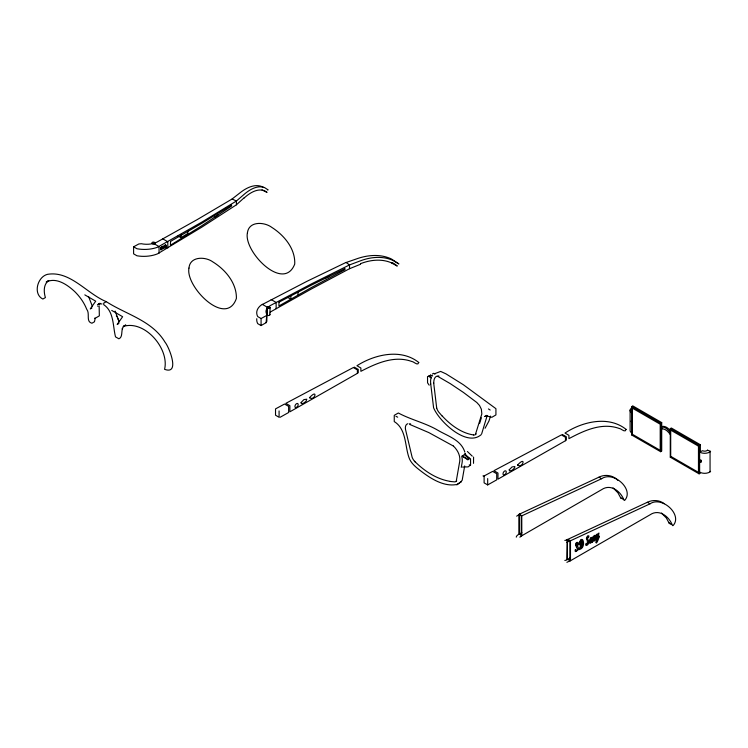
<?xml version="1.0" encoding="UTF-8"?>
<svg xmlns="http://www.w3.org/2000/svg" width="748" height="748" viewBox="0 0 748 748"><rect width="100%" height="100%" fill="white"/><g stroke="black" fill="none" stroke-linecap="round" stroke-linejoin="round"><path stroke-width="1.12" d="M165.785 247.747L165.635 244.811L165.233 246.373M167.804 248.027L167.804 241.782L162.821 238.883M178.08 235.957L181.035 237.677L181.035 234.414M187.832 230.478L187.832 233.451L181.035 237.677M263.754 187.533L261.996 186.654A62.738 28.284 -67.2 0 0 239.949 192.872L232.086 199.005L197.107 219.669L156.884 242.156L153.134 243.521A15.596 8.742 1.5 0 1 141.307 243.726L138.838 243.96L133.602 246.803L133.602 253.843L136.968 255.788A23.871 13.782 0 0 0 157.613 253.806L201.708 227.224L236.415 204.802L236.415 201.016L243.97 194.499A63.113 26.769 -69.2 0 1 264.727 187.701L268.121 189.889L267.447 189.814M346.025 262.539L357.918 258.415A63.113 44.263 -48.2 0 1 391.4 258.976L398.908 263.941L393.186 260.538A62.738 42.954 -51.2 0 0 360.723 260.715L349.512 264.932L311.505 283.857L270.121 305.661L267.56 307.718A15.596 8.714 1.4 0 0 266.812 314.31L266.868 321.201L266.129 322.659L261.08 325.576L257.714 323.632A23.871 13.782 0 0 1 256.788 318.685M269.626 314.197A1.515 0.851 1.4 0 1 269.467 315.31A1.515 0.851 1.4 0 1 267.466 315.329L267.186 315.151A1.515 0.851 1.4 0 1 266.999 314.973A1.515 0.879 0 0 0 267.195 315.123L267.522 308.12M269.916 314.609L270.093 307.475M266.129 322.659L266.812 314.31M267.335 315.207L267.363 308.148M152.377 243.511L152.527 243.717A1.515 0.851 1.5 0 0 154.845 243.39L154.845 243.268M161.222 247.56C161.044 251.87 162.307 245.054 162.288 247.308M161.344 247.607L161.362 247.289M165.252 247.186C165.991 246.513 163.195 248.383 165.308 244.708C166.374 247.008 165.392 242.371 164.625 247.317M631.723 420.741C633.145 424.967 629.358 419.927 632.359 420.778M165.729 245.596L165.701 246.859M163.204 246.111L162.793 246.849M490.557 416.094L488.94 421.04L485.041 428.286M164.41 247.336L164.064 247.653A1.244 0.701 -60.7 0 1 163.765 248.158L163.41 247.569A2.309 1.309 -60.7 0 1 163.784 246.7L164.457 246.438M162.784 246.765L163.064 246.092M164.13 246.541L164.279 246.849M163.999 246.485L164.074 247.036M163.784 247.158L164.251 247.41M464.686 465.911L462.18 480.263L460.516 482.161M456.289 480.955L459.749 461.226C460.544 455.495 457.458 449.885 453.41 446.051M461.273 467.388L462.096 462.75A16.634 10.594 54.3 0 0 461.75 456.448L465.35 453.858A16.755 10.659 54.3 0 1 465.677 455.523M165.944 245.83L165.841 247.008M99.129 305.801L99.344 315.852L95.202 318.274L94.463 321.771L91.92 323.239C85.553 321.621 90.293 313.515 86.703 309.233C84.075 302.585 79.849 296.647 74.781 291.636C67.507 284.876 56.371 276.919 46.198 282.024L48.742 280.556C43.328 284.315 43.665 291.954 45.404 297.582L42.86 299.05C32.772 294.076 37.4 276.854 47.47 274.338C70.284 270.496 86.572 293.525 106.263 301.65C126.234 314.553 152.19 320.527 165.056 342.219C169.132 347.044 180.362 375.225 164.579 369.325C169.609 348.727 144.626 319.574 123.196 326.474L125.739 325.006C119.315 327.605 124.168 336.637 118.876 338.797L115.519 336.862C112.789 326.25 114.098 311.673 103.72 304.679L103.72 303.118L106.263 301.65M163.906 247.205L163.934 246.597M462.573 456.476L467.893 459.749L469.323 458.468L464.583 454.251M467.893 459.749L469.323 458.468M165.345 245.774L165.504 244.764L164.579 247.541M481.656 433.868L487.144 415.701L486.752 415.336M475.569 433.99L481.834 413.915L481.357 409.203L479.496 405.453L476.803 402.499L463.433 392.438L450.324 383.668L437.907 376.45M479.618 423.387L481.347 417.814M162.774 248.654L162.961 246.952L162.606 248.897M161.979 247.915L161.409 249.364M162.821 247.111C161.503 250.281 164.205 247.7 162.69 246.849M164.233 246.662L164.083 246.129L163.653 246.644A2.309 1.309 -60.7 0 0 163.288 247.513L163.522 248.373M165.102 246.447L165.757 245.718M166 247.149L165.729 247.635M122.345 329.185L122.298 328.353M165.448 246.092L165.355 247.569M161.372 249.636L160.895 249.72L161.699 249.093L162.241 246.541L161.259 249.121L161.194 248.308M481.188 434.653C466.593 447.566 438.954 421.105 433.588 407.772L430.726 383.995M95.22 318.265L94.65 318.171M98.858 304.52L99.98 303.258L97.436 304.726M516.653 516.176L519.701 514.1L521.702 515.896L601.616 478.72C613.5 470.473 634.622 489.669 624.617 500.449L624.066 500.3C620.934 491.501 610.779 483.32 601.616 489.678L521.534 535.914L521.534 515.952L518.86 514.418L518.86 534.371L521.87 532.641M243.895 198.005L236.415 204.802M664.233 503.713C659.474 499.926 652.705 499.617 647.357 502.282L566.993 539.738A3.198 1.842 0 0 1 564.815 540.393M570.453 557.681L567.274 559.513L567.274 539.495L570.481 540.542L566.89 542.309M570.481 540.542L570.481 560.57L566.89 562.328M707.496 450.165L707.112 450.511A3.198 1.842 0 0 1 702.606 450.726L699.632 452.007L700.203 452.372A6.919 3.992 0 0 0 709.955 451.895L710.6 451.315L707.533 450.184M700.203 460.431C702.709 460.637 699.464 464.592 700.203 460.431L701.306 460.254M700.203 462.021L700.614 460.067M710.6 471.334L709.955 471.923A6.919 3.992 0 0 1 700.203 472.39L699.632 472.035M163.877 247.653L164.289 247.13L164.261 247.728A1.244 0.701 -60.7 0 1 163.887 248.214L163.401 248.317M161.222 247.177L160.904 249.832L160.792 249.29A5.283 3.001 -60.7 0 1 160.736 247.915L161.288 247.186M482.984 475.915L484.236 475.915M457.421 484.349C442.91 487.612 428.043 476.841 417.178 468.136C413.653 465.181 410.203 461.703 408.838 457.178C404.818 445.387 406.332 429.043 394.252 421.582L394.252 415.336L398.338 412.999C410.923 419.759 425.135 422.872 437.552 430.081C447.491 436.019 461.151 439.833 464.854 452.166M217.388 215.415L214.339 217.481L218.005 215.013M91.957 307.942L90.265 308.924L95.716 301.173L84.814 294.88M118.876 323.482L117.174 324.464L122.625 316.713L111.733 310.42M270.121 312.131L311.505 288.915L349.512 268.719L360.601 264.222M432.391 374.019L433.606 373.317L435.177 373.972M662.466 428.193L661.709 428.361L661.709 451.091L660.643 451.708L631.808 435.065L631.808 406.575L632.883 405.958L661.709 422.601L661.709 426.519L660.643 427.136C664.729 426.079 668.142 429.633 670.255 432.681M631.808 435.065L632.35 434.756L632.35 406.267M631.808 406.575L660.643 423.218L661.709 422.601M661.709 428.361L660.643 428.978C664.729 427.921 668.142 431.474 670.255 434.523M700.175 473.222L699.1 473.839L670.273 457.196L670.273 428.613L671.339 427.996L700.175 444.639L700.175 451.699L699.632 452.007M670.273 457.196L671.339 456.579M670.273 428.613L699.1 445.256L700.175 444.639M486.284 415.608L484.639 416.543L486.752 415.907L491.875 417.291L495.924 414.925L495.924 408.679L463.311 384.706L445.948 373.85L440.647 371.419L434.205 373.888M280.098 417.281L288.625 412.503L288.625 406.379L284.558 404.032L275.526 408.885L275.526 415.215L279.079 417.272L279.079 410.933M484.115 476.532L484.115 482.862L487.677 484.919L496.709 479.861L496.709 473.727L492.642 471.38L484.115 475.962M349.512 268.719L349.512 264.932L346.034 262.436L307.176 281.201L261.146 305.109A23.88 13.342 1.4 0 0 257.714 316.591L261.08 318.526L266.307 315.693M521.674 515.886L521.702 535.849L521.094 536.073A3.198 1.842 0 0 0 519.972 537.326M325.464 278.134L329.606 276.152M518.86 514.418L598.942 477.177C605.141 473.97 613.098 475.214 617.876 480.347M569.939 541.028L650.021 503.825C661.961 495.587 683.018 514.886 673.022 525.666L672.471 525.526C669.357 516.709 659.212 508.444 650.021 514.82L569.939 561.056L569.939 541.028L567.274 539.495M428.613 376.094L431.418 377.721L428.613 376.094L430.334 375.309L431.83 375.833M165.953 245.699L165.486 245.858M521.674 535.83L519.701 534.063L518.691 534.437A6.919 3.992 0 0 0 516.27 537.148M701.306 461.984L700.614 461.656M622.551 498.738L620.924 498.318L617.932 492.792L613.061 487.874M670.956 523.955L669.329 523.535L666.346 517.99L661.466 513.035M661.709 426.519C665.309 425.537 668.525 428.37 670.554 431.016M462.545 467.042L468.145 466.883L470.529 465.078M98.783 303.95L101.99 303.922M465.35 453.858L464.891 453.933A18.607 12.164 54.6 0 0 470.529 458.814L470.576 465.163A16.793 10.294 46.9 0 0 469.286 464.845M473.447 434.99L474.11 435.018A8.2 4.61 61.5 0 0 476.196 433.915M450.315 481.469L454.681 481.871A7.013 4.423 55.1 0 0 456.729 480.861M438.964 376.029L438.263 375.954A13.576 6.975 64.9 0 0 433.784 383.172M567.414 559.429L570.481 560.57M409.708 424.415L428.885 432.615L453.419 446.06M261.987 189.899L267.036 192.404L265.297 191.17A59.531 25.18 -69.2 0 0 243.895 198.239M430.885 375.879L430.334 375.309M473.531 463.349L473.578 457.037M232.123 199.015L236.415 201.016L201.708 222.175L157.613 247.195A23.88 13.389 1.5 0 1 136.968 248.747L133.602 246.803M391.559 263.006L397.272 266.054L395.253 264.437M467.968 459.459L462.208 455.841M395.963 416.299L397.684 417.188M632.35 413.307L631.723 412.98A6.919 3.992 0 0 1 632.537 407.351M632.35 433.26L631.723 432.933A6.919 3.992 0 0 1 630.115 430.025L630.115 410.063M287.877 297.489L290.86 299.191L290.86 295.928M271.15 299.574L276.134 302.435L276.134 308.709M262.268 304.324L267.784 307.493M632.443 408.193L660.213 424.219L660.213 450.343L632.443 434.317M562.29 434.448L566.33 436.776L566.33 440.207M430.511 375.047L430.558 375.075A18.607 9.584 66.7 0 0 432.643 375.907M647.357 502.282L650.021 503.825M598.942 477.177L601.616 478.72M668.974 522.805L671.639 524.348M620.56 497.598L623.234 499.131M354.215 367.1L358.255 369.428L358.255 372.859M153.536 243.399L159.053 246.597L159.053 253.161M567.377 539.392L566.993 559.766A3.198 1.842 0 0 1 564.815 560.411M392.391 262.679L394.879 264.184M488.435 408.932L490.155 410.026M165.878 247.064L165.85 247.681L165.14 247.27M469.248 458.758L467.977 457.832M472.25 456.149L467.388 451.512M467.463 457.421L464.882 454.99M415.196 462.012L414.495 461.254M116.305 315.843L116.819 316.582M442.246 416.169L438.618 411.942A7.013 3.656 64.6 0 1 436.71 408.099M429.165 385.164L427.557 382.817L427.529 376.45M117.305 317.638L119.278 321.846L115.108 311.112M88.619 296.647L92.387 306.371M436.701 408.099L433.709 383.126M405.5 429.417L412.111 457.187A8.2 4.871 58.7 0 0 414.504 461.245M710.058 451.801L710.058 471.82M699.632 444.948L699.632 473.531M699.1 445.256L699.1 473.839M660.643 423.218L660.643 451.708M519.701 514.1L519.701 534.063M487.677 478.58L487.677 484.919M297.994 292.178L297.994 295.151M261.08 318.526L261.08 325.576M405.481 429.408A8.621 5.049 58.5 0 1 407.875 423.705M409.661 423.677A8.621 5.049 58.5 0 1 410.633 423.966M450.296 481.385A70.125 46.086 61 0 1 415.243 461.918M473.437 434.906A70.125 41.084 67.1 0 1 442.292 416.056M430.736 383.995A16.634 8.508 65.1 0 1 431.007 378.058M97.614 306.11A1.393 0.804 60 0 1 98.025 306.213M266.503 315.937A15.596 9.004 0 0 1 267.56 314.3M360.592 263.651A59.111 40.841 -52 0 1 391.615 262.913M593.145 540.682L592.397 542.356L592.893 536.802L593.716 536.026L593.37 538.289C597.044 529.07 593.248 544.628 595.698 538.149L596.006 540.075L597.353 538.055C594.043 548.013 598.559 540.495 599.298 536.073L598.035 538.504L598.914 533.034L597.989 533.894L596.792 538.738L597.185 534.035L596.203 534.923L594.978 540.458L594.005 541.113L594.239 536.952L593.145 540.682M170.544 241.417L170.451 245.232L201.708 225.793L231.571 206.037L231.6 204.961L201.708 223.4L170.544 241.417M279.004 302.164L278.901 305.979L311.505 287.484L344.978 269.635L345.006 268.569L311.505 285.072L279.004 302.164M582.608 542.992L581.879 547.414L580.345 548.013C582.075 544.927 582.15 535.811 580.364 545.32C581.336 546.536 576.708 551.585 579.7 549.182L580.242 549.238C586.825 546.451 582.131 531.94 578.905 544.31C579.616 547.583 580.813 533.913 582.608 542.992M591.799 537.934L591.453 541.047L592.397 540.056L592.397 540.795C589.555 546.031 588.134 542.375 590.481 538.167A1.73 1 -60 0 1 591.434 537.382L591.799 537.934M188.973 268.074C185.13 286.578 226.186 328.157 236.405 298.377C236.686 283.034 225.382 269.626 212.89 261.94C205.401 256.377 189.899 256.143 188.973 268.074M576.25 546.769C578.419 547.807 576.203 553.838 575.371 549.546C573.641 554.679 580.579 548.826 577.578 546.311L577.166 546.171C581.037 542.048 574.913 540.337 575.661 545.685C576.418 541.178 578.84 543.815 576.25 546.769M586.432 538.747C587.9 540.159 587.788 547.77 586.133 543.282C583.87 547.059 589.228 545.348 588.564 542.263A4.273 2.468 -60 0 0 588.452 540.748L587.096 537.475L587.956 536.316L588.564 537.719L588.919 535.979L587.844 535.774L586.797 537.204A4.432 2.562 -60 0 0 586.432 538.747M590.265 540.234L590.443 542.478L591.126 541.337A4.376 2.525 -60 0 1 590.836 540.318A4.591 2.646 -60 0 1 590.845 539.402L591.285 537.887L590.265 540.234M247.438 232.712C243.212 251.263 283.614 292.879 294.731 264.053C295.451 248.747 284.175 235.293 271.907 227.457C264.512 221.847 248.953 220.819 247.438 232.712M626.085 429.389C625.393 433.438 621.036 428.286 619.035 428.389C601.719 422.274 584.01 430.614 568.91 438.655L568.91 435.327L564.992 433.055C582.412 421.629 608.545 415.308 626.085 429.389M418.749 362.462C418.01 366.529 413.625 361.293 411.606 361.415C394.159 355.188 376.216 363.35 360.873 371.326L360.873 367.997L356.946 365.725C374.692 354.365 401.04 348.306 418.749 362.462M596.25 541.898L596.38 542.674L597.054 540.224L596.25 541.898M301.126 402.471L301.126 403.35L301.883 403.668L303.95 402.966L306.026 401.274L306.783 399.208L303.95 399.591L301.126 402.471M509.21 469.828L509.5 470.941L512.043 470.324L514.577 468.014L514.867 466.556L512.043 466.939L509.21 469.828M309.476 397.702C314.824 401.526 318.536 387.782 309.476 397.702M517.56 465.05C522.908 468.874 526.629 455.139 517.56 465.05M461.058 481.777L456.878 484.741L461.058 481.777M357.394 373.364L289.887 411.802L289.887 405.697L285.82 403.35L353.318 367.549L357.394 369.895L357.394 373.364M565.479 440.722L497.981 479.159L497.981 473.054L493.904 470.707L561.411 434.906L565.479 437.253L565.479 440.722M152.536 243.596L152.246 243.437A1.515 0.851 1.5 0 1 153.078 242.1A1.515 0.851 1.5 0 1 154.92 243.128A1.515 0.851 1.5 0 1 152.536 243.596M698.464 446.145L670.704 430.109L670.704 456.327L698.464 472.353L698.464 446.145M267.634 308.195L267.363 308.026A1.515 0.851 1.4 0 1 268.28 306.708A1.515 0.851 1.4 0 1 270.056 307.765A1.515 0.851 1.4 0 1 267.634 308.195M296.975 407.118A2.3 1.328 -60 0 0 297.704 403.555A2.3 1.328 -60 0 0 294.983 405.968A2.3 1.328 -60 0 0 296.975 407.118M505.059 474.475A2.3 1.328 -60 0 0 505.788 470.913A2.3 1.328 -60 0 0 503.067 473.325A2.3 1.328 -60 0 0 505.059 474.475"/></g></svg>
